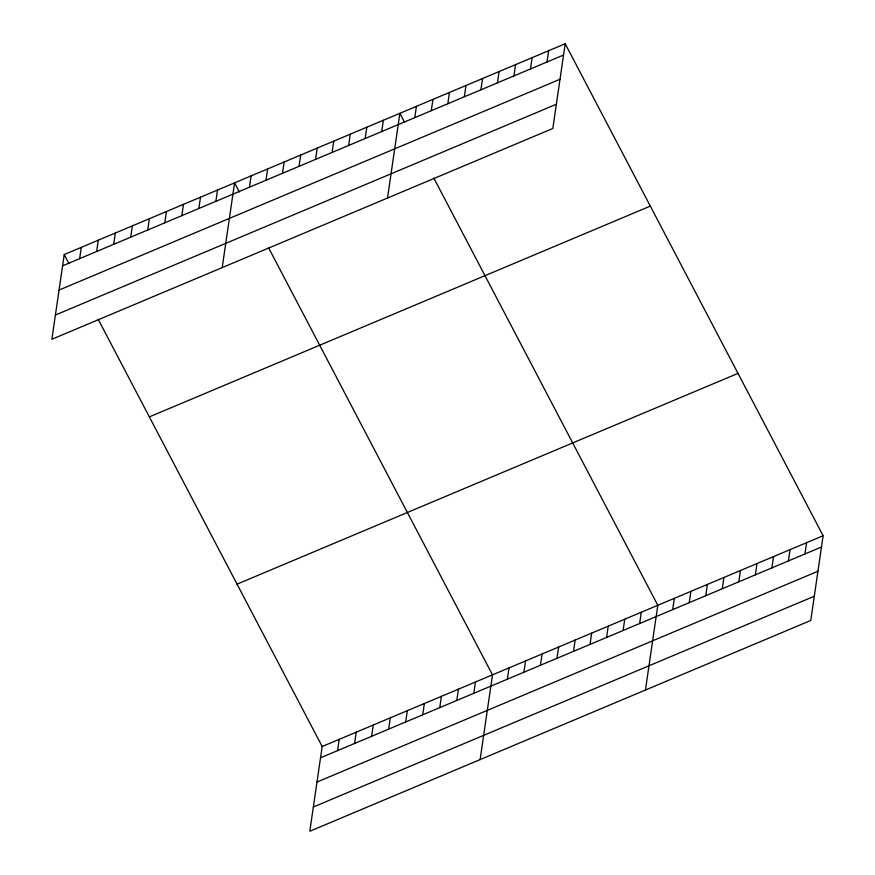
<?xml version="1.0" encoding="UTF-8"?>
<svg xmlns="http://www.w3.org/2000/svg" width="875" height="875" viewBox="0 0 875 875"><rect width="100%" height="100%" fill="white"/><g stroke="black" fill="none" stroke-linecap="round" stroke-linejoin="round"><path stroke-width="1.31" d="M64.236 254.537L51.877 339.27L552.825 128.483L565.195 43.75L64.236 254.537L69.005 263.627M79.625 258.661L81.266 247.373M96.655 251.497L98.306 240.209M113.684 244.333L115.336 233.034M130.725 237.158L132.366 225.87M147.755 229.994L149.395 218.706M164.784 222.83L166.436 211.542M181.814 215.666L183.466 204.367M198.855 208.491L200.495 197.203M215.884 201.327L217.525 190.039M222.206 267.597L234.566 182.875L239.323 191.953M249.452 187.206L251.092 175.919M265.978 180.25L267.63 168.962M282.505 173.294L284.156 162.006M299.042 166.338L300.683 155.05M315.569 159.381L317.22 148.094M332.106 152.425L333.747 141.137M348.633 145.469L350.284 134.181M365.17 138.512L366.811 127.225M381.697 131.556L383.348 120.269M387.516 198.045L399.875 113.312L404.644 122.391M98.164 319.255L322.175 746.517L309.805 831.25L810.764 620.462L823.123 535.73L565.195 43.75M414.761 117.644L416.413 106.356M337.553 750.641L339.205 739.353M431.287 110.688L432.939 99.4M354.583 743.477L356.234 732.189M447.825 103.731L449.466 92.444M464.352 96.775L466.003 85.487M371.623 736.312L373.264 725.014M480.889 89.819L482.53 78.531M388.653 729.137L390.305 717.85M497.416 82.863L499.067 71.575M405.683 721.973L407.334 710.686M513.953 75.906L515.594 64.619M422.713 714.809L424.364 703.522M530.48 68.95L532.131 57.663M439.753 707.645L441.394 696.347M547.017 61.994L548.658 50.706M456.783 700.47L458.434 689.183M473.812 693.306L475.464 682.019M480.134 759.577L492.494 674.855L268.494 247.581M507.38 679.186L509.02 667.898M523.906 672.23L525.558 660.942M540.444 665.273L542.084 653.986M556.97 658.317L558.622 647.03M573.508 651.361L575.148 640.073M590.034 644.405L591.686 633.117M606.572 637.448L608.213 626.161M623.098 630.492L624.75 619.205M639.625 623.536L641.277 612.248M645.444 690.025L657.803 605.292L433.803 178.03M672.689 609.623L674.341 598.336M689.227 602.667L690.867 591.38M705.753 595.711L707.405 584.423M722.291 588.755L723.931 577.467M738.817 581.798L740.469 570.511M755.355 574.842L756.995 563.555M771.881 567.886L773.533 556.598M788.408 560.93L790.059 549.642M804.945 553.973L806.586 542.686M62.595 265.825L563.544 55.038M59.052 290.062L560.011 79.275M55.409 315.033L556.369 104.245M149.352 416.894L650.311 206.106M237.048 584.161L738.008 373.373M322.175 746.517L823.123 535.73M320.523 757.805L821.472 547.017M316.991 782.042L817.939 571.255M313.348 807.013L814.297 596.225"/></g></svg>
